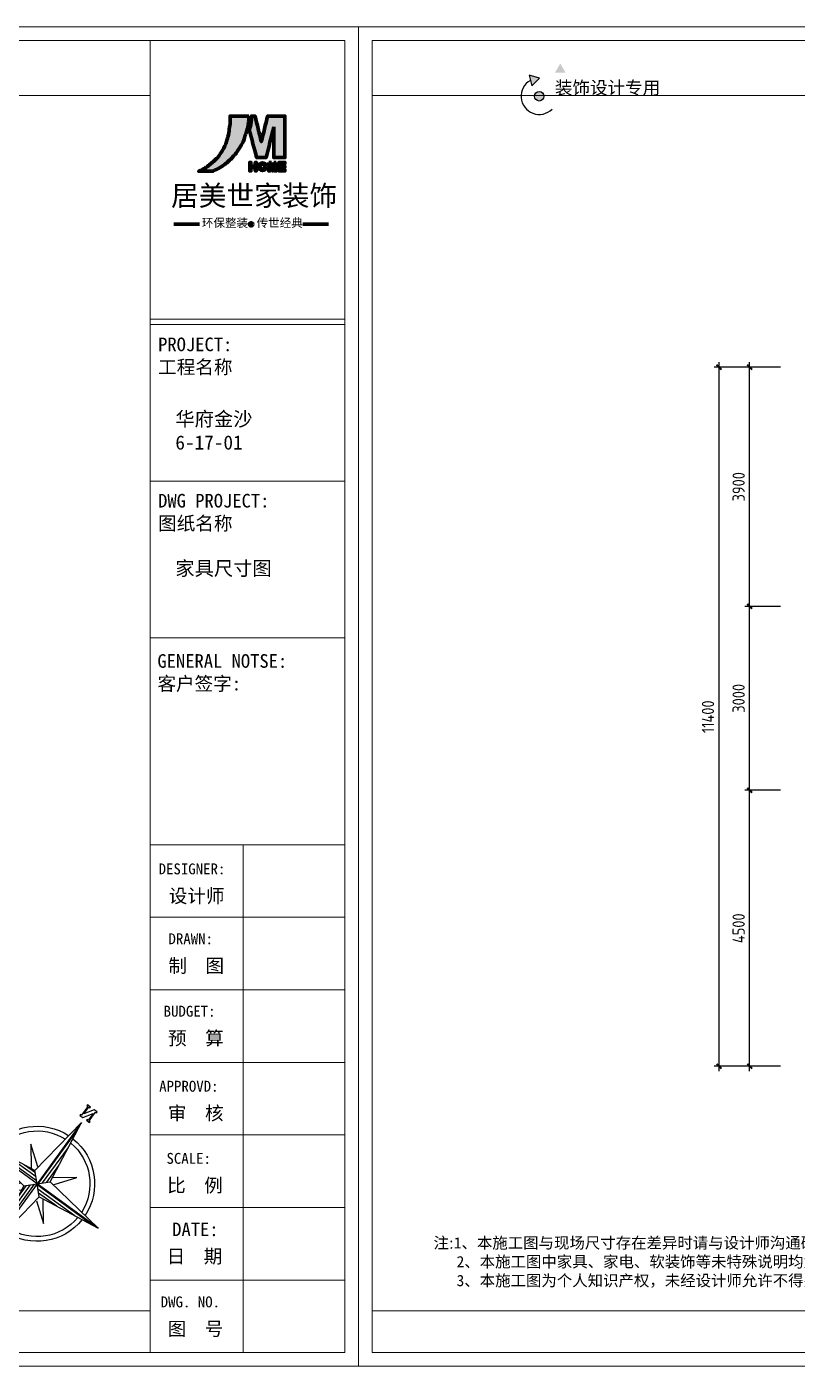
# Model space of a CAD drawing. Extents: x 643133 to 135659452, y -425133 to -387116.
# Drawn here: x 699501 to 712060, y -408958 to -387116 of the extents above; entities that cross this region are included whole.
import ezdxf
from ezdxf.enums import TextEntityAlignment as Align

# ---------------------------------------------------------------- set-up
doc = ezdxf.new("R2010")
doc.units = 0
doc.header["$LTSCALE"] = 10
doc.header["$MEASUREMENT"] = 0
for name, color, linetype in [('30', 30, 'Continuous'), ('34', 34, 'Continuous'), ('38', 38, 'Continuous')]:
    doc.layers.add(name, color=color, linetype=linetype)
doc.styles.add('12354', font='', dxfattribs={"height": 180})
doc.styles.add('ATT', font='')
doc.styles.get("Standard").update_dxf_attribs({"font": 'gbenor.shx', "bigfont": 'gbcbig.shx'})
doc.styles.add('STYLE1', font='')
doc.styles.add('样式 1', font='complex.shx')
doc.styles.get('12354').set_extended_font_data('SimSun')
doc.styles.get('ATT').set_extended_font_data('SimSun')
doc.styles.get('STYLE1').set_extended_font_data('SimSun')

# ---------------------------------------------------------------- blocks, each defined once
blk = doc.blocks.new('_ArchTick')
at = {"color": 0, "linetype": 'ByBlock', "const_width": 0.4}
blk.add_lwpolyline([(-0.5, -0.5), (0.5, 0.5)], dxfattribs=at)
blk = doc.blocks.new('A$C2F4C2F6D')
at = {"layer": '34', "lineweight": 70}
h = blk.add_hatch(color=256, dxfattribs=at)
h.dxf.hatch_style = 1
edge = h.paths.add_edge_path()
edge.add_spline(control_points=[(739.3162524652726, 1367.004880609227), (740.986434077241, 1346.995343145653), (744.6038743208355, 1303.656759151066), (732.5449606479951, 1230.479023859854), (721.8842048460365, 1159.346049910185), (703.4025792887977, 1074.770763809379), (673.8684238427622, 1003.63911198298), (631.9005240869028, 931.9914257966393), (581.6601246989521, 860.5451301368921), (512.1157985637901, 804.4751798406633), (440.9976876248301, 746.7357762548007), (394.8712977049745, 727.0774799594618), (369.2789468091078, 716.1704478314459)], knot_values=[821.693614900616, 821.693614900616, 821.693614900616, 821.693614900616, 881.7142846849582, 951.6921640222727, 1042.873538924378, 1097.887049831161, 1211.017281411614, 1271.746573192219, 1347.16057853356, 1471.30943681213, 1537.857956711742, 1620.799898668806, 1620.799898668806, 1620.799898668806, 1620.799898668806], weights=[1, 1, 1, 1, 1, 1, 1, 1, 1, 1, 1, 1, 1], degree=3, periodic=0)
edge.add_spline(control_points=[(369.2789468091078, 716.1704478314459), (425.0580390255163, 716.1704478314459), (480.8371312419248, 716.1704478314459), (536.6162234583317, 716.1704478314459)], knot_values=[820.6936149006164, 820.6936149006164, 820.6936149006164, 820.6936149006164, 821.6936149006164, 821.6936149006164, 821.6936149006164, 821.6936149006164], weights=[1, 1, 1, 1], degree=3, periodic=0)
edge.add_spline(control_points=[(536.6162234583317, 716.1704478314459), (555.5505438000846, 725.7078233868514), (602.4124504685241, 749.3125578094387), (660.7007389717592, 783.0122552048068), (715.6745276801912, 826.5596861255035), (755.0900723110808, 866.1438900076973), (797.2638182220007, 912.2964045333792), (831.0954237919158, 958.7894797515892), (870.4456117670343, 1017.945684801041), (900.5984630715039, 1074.524832986044), (916.2334414107163, 1136.127729262717), (936.4809274040507, 1187.58317444747), (950.3071347232006, 1245.938731446945), (959.0195132445233, 1299.222069682172), (962.433514849923, 1336.895000074694), (962.1811537301546, 1359.217683624731), (962.0871097883356, 1367.004880609227)], knot_values=[0, 0, 0, 0, 63.62545314013165, 157.4711947919828, 201.2233042674779, 273.6486402411256, 324.7490620389149, 388.7555080853656, 445.4051408110904, 541.7779896637584, 574.4326200103652, 635.3474927316882, 707.4736650539578, 753.7404337886211, 797.3375651730436, 820.6936149006164, 820.6936149006164, 820.6936149006164, 820.6936149006164], weights=[1, 1, 1, 1, 1, 1, 1, 1, 1, 1, 1, 1, 1, 1, 1, 1, 1], degree=3, periodic=0)
edge.add_spline(control_points=[(962.0871097883356, 1367.004880609227), (887.8301573473143, 1367.004880609227), (813.5732049062935, 1367.004880609227), (739.3162524652726, 1367.004880609227)], knot_values=[1620.799898668807, 1620.799898668807, 1620.799898668807, 1620.799898668807, 1621.799898668807, 1621.799898668807, 1621.799898668807, 1621.799898668807], weights=[1, 1, 1, 1], degree=3, periodic=0)
edge = h.paths.add_edge_path()
edge.add_spline(control_points=[(1108.899536361248, 1067.008984831415), (1084.242466283171, 1167.00761675735), (1059.585396205097, 1267.006248683289), (1034.928326127023, 1367.004880609228)], knot_values=[5, 5, 5, 5, 6, 6, 6, 6], weights=[1, 1, 1, 1], degree=3, periodic=0)
edge.add_spline(control_points=[(1034.928326127023, 1367.004880609228), (1020.271513674115, 1367.004880609228), (1005.614701221202, 1367.004880609228), (990.9578887682892, 1367.004880609228)], knot_values=[6, 6, 6, 6, 7, 7, 7, 7], weights=[1, 1, 1, 1], degree=3, periodic=0)
edge.add_spline(control_points=[(990.9578887682892, 1367.004880609228), (991.5404288536593, 1359.294357871232), (993.1567210864267, 1337.901052371784), (990.4010355060072, 1299.289605630977), (981.9060451004607, 1252.73691590972), (971.859630914747, 1220.754224806149), (966.9470736774092, 1205.115132315433)], knot_values=[7, 7, 7, 7, 30.18011144804491, 71.31460259828593, 122.6670746401983, 171.8059502889667, 171.8059502889667, 171.8059502889667, 171.8059502889667], weights=[1, 1, 1, 1, 1, 1, 1], degree=3, periodic=0)
edge.add_spline(control_points=[(966.9470736774092, 1205.115132315433), (995.7153745106481, 1095.864610631095), (1024.483675343887, 986.6140889467578), (1053.251976177125, 877.3635672624205)], knot_values=[171.8059502889667, 171.8059502889667, 171.8059502889667, 171.8059502889667, 172.8059502889667, 172.8059502889667, 172.8059502889667, 172.8059502889667], weights=[1, 1, 1, 1], degree=3, periodic=0)
edge.add_spline(control_points=[(1053.251976177125, 877.3635672624205), (1090.782846501403, 877.3635672624222), (1128.31371682568, 877.3635672624222), (1165.844587149957, 877.3635672624222)], knot_values=[172.8059502889667, 172.8059502889667, 172.8059502889667, 172.8059502889667, 173.8059502889667, 173.8059502889667, 173.8059502889667, 173.8059502889667], weights=[1, 1, 1, 1], degree=3, periodic=0)
edge.add_spline(control_points=[(1165.844587149957, 877.3635672624222), (1196.159449453327, 997.9110686871646), (1226.474311756699, 1118.458570111907), (1256.789174060071, 1239.006071536651)], knot_values=[173.8059502889667, 173.8059502889667, 173.8059502889667, 173.8059502889667, 174.8059502889667, 174.8059502889667, 174.8059502889667, 174.8059502889667], weights=[1, 1, 1, 1], degree=3, periodic=0)
edge.add_spline(control_points=[(1256.789174060071, 1239.006071536651), (1256.789174060075, 1118.45857011191), (1256.789174060075, 997.9110686871672), (1256.789174060075, 877.3635672624241)], knot_values=[0, 0, 0, 0, 1, 1, 1, 1], weights=[1, 1, 1, 1], degree=3, periodic=0)
edge.add_spline(control_points=[(1256.789174060075, 877.3635672624241), (1300.665748118597, 877.3635672624222), (1344.54232217712, 877.3635672624222), (1388.418896235642, 877.3635672624222)], knot_values=[1, 1, 1, 1, 2, 2, 2, 2], weights=[1, 1, 1, 1], degree=3, periodic=0)
edge.add_spline(control_points=[(1388.418896235642, 877.3635672624222), (1388.418896235642, 1040.577338378025), (1388.418896235642, 1203.791109493627), (1388.418896235642, 1367.004880609229)], knot_values=[2, 2, 2, 2, 3, 3, 3, 3], weights=[1, 1, 1, 1], degree=3, periodic=0)
edge.add_spline(control_points=[(1388.418896235642, 1367.004880609229), (1319.946760982035, 1367.004880609227), (1251.474625728429, 1367.004880609227), (1183.002490474824, 1367.004880609227)], knot_values=[3, 3, 3, 3, 4, 4, 4, 4], weights=[1, 1, 1, 1], degree=3, periodic=0)
edge.add_spline(control_points=[(1183.002490474824, 1367.004880609227), (1158.301505770301, 1267.00624868329), (1133.600521065775, 1167.007616757352), (1108.899536361248, 1067.008984831415)], knot_values=[4, 4, 4, 4, 5, 5, 5, 5], weights=[1, 1, 1, 1], degree=3, periodic=0)
h = blk.add_hatch(color=256, dxfattribs=at)
h.dxf.hatch_style = 1
h.paths.add_polyline_path([(1051.432483142344, 819.1642004463685), (1036.432483142343, 819.1642004463685), (1036.432483142343, 776.6642004463682), (986.4324831423436, 776.6642004463682), (986.4324831423436, 819.1642004463685), (971.4324831423437, 819.1642004463685), (971.4324831423437, 719.1642004463682), (986.4324831423436, 719.1642004463682), (986.4324831423436, 761.6642004463682), (1036.432483142343, 761.6642004463682), (1036.432483142343, 719.1642004463682), (1051.432483142344, 719.1642004463682)])
h = blk.add_hatch(color=256, dxfattribs=at)
h.dxf.hatch_style = 1
h.paths.add_polyline_path([(1168.366683631707, 768.8865280984392, 1), (1077.391285331795, 768.8865280984392, 1)])
h.paths.add_polyline_path([(1092.391285331795, 768.8865280984392, -1), (1153.366683631706, 768.8865280984392, -1)], flags=16)
h = blk.add_hatch(color=256, dxfattribs=at)
h.dxf.hatch_style = 1
h.paths.add_polyline_path([(1212.565152706607, 804.1642004463685), (1215.229128074801, 804.1642004463685), (1231.954970661436, 719.1642004463682), (1253.101728486934, 719.1642004463682), (1268.689687524886, 804.1642004463685), (1271.190356602776, 804.1642004463685), (1271.190356602776, 719.1642004463682), (1286.190356602776, 719.1642004463682), (1286.190356602776, 819.1642004463685), (1256.190356602776, 819.1642004463685), (1242.381752125642, 743.8668906639467), (1227.565152706607, 819.1642004463685), (1197.565152706607, 819.1642004463685), (1197.565152706607, 719.1642004463682), (1212.565152706607, 719.1642004463682)])
h = blk.add_hatch(color=256, dxfattribs=at)
h.dxf.hatch_style = 1
h.paths.add_polyline_path([(1336.277207882172, 759.7947320858037), (1386.278896235642, 759.7947320858037), (1386.278896235642, 775.586535039969), (1336.277207882172, 775.586535039969), (1336.277207882172, 804.1642004463685), (1388.418896235642, 804.1642004463685), (1388.418896235642, 819.1642004463685), (1318.418896235642, 819.1642004463685), (1318.418896235642, 804.1642004463685), (1318.418896235642, 719.1642004463682), (1336.277207882172, 719.1642004463682), (1388.418896235642, 719.1642004463682), (1388.418896235642, 734.1642004463682), (1336.277207882172, 734.1642004463682)])
h = blk.add_hatch(color=256, dxfattribs=at)
h.dxf.hatch_style = 1
h.paths.add_polyline_path([(1008.772344927638, 88.92112859493862, 1), (968.772344927638, 88.92112859493862, 1)])
for p, q in [((1198.208822283748, 819.1642004463685), (1227.565152706606, 819.1642004463694)), ((1206.922501213674, 819.1642004463685), (1221.922501213674, 819.1642004463685)), ((1215.229128074801, 804.1642004463685), (1231.954970661436, 719.1642004463682)), ((1227.565152706607, 819.1642004463685), (1242.381752125642, 743.8668906639467)), ((1242.381752125642, 743.8668906639467), (1256.190356602776, 819.1642004463685)), ((1253.101728486934, 719.1642004463682), (1268.689687524886, 804.1642004463685)), ((1265.547705109842, 819.1642004463685), (1256.190356602776, 819.1642004463694)), ((1286.190356602776, 819.1642004463685), (1256.190356602776, 819.1642004463685)), ((1253.101728486934, 719.1642004463682), (1231.954970661436, 719.1642004463682)), ((376.1540296176972, 88.92112859493862), (76.15402961769814, 88.92112859493862)), ((1601.390660237579, 88.92112859493862), (1901.390660237579, 88.92112859493862))]:
    blk.add_line(p, q, dxfattribs=at)
for points in [[(986.4440219957468, 761.6642004463682), (986.4440219957468, 719.1642004463682), (971.4440219957468, 719.1642004463682), (971.4440219957468, 819.1642004463685), (986.4440219957468, 819.1642004463685), (986.4440219957468, 776.6642004463682)], [(1036.432483142343, 761.6642004463682), (1036.432483142343, 719.1642004463682), (1051.432483142344, 719.1642004463682), (1051.432483142344, 819.1642004463685), (1036.432483142343, 819.1642004463685), (1036.432483142343, 776.6642004463682)], [(1215.229128074801, 804.1642004463685), (1212.565152706607, 804.1642004463685), (1212.565152706607, 719.1642004463682), (1197.565152706607, 719.1642004463682), (1197.565152706607, 819.1642004463685)], [(1268.689687524886, 804.1642004463685), (1271.190356602776, 804.1642004463685), (1271.190356602776, 719.1642004463682), (1286.190356602776, 719.1642004463682), (1286.190356602776, 819.1642004463685)], [(1336.277207882172, 804.1642004463685), (1388.418896235642, 804.1642004463685), (1388.418896235642, 819.1642004463685), (1318.418896235642, 819.1642004463685), (1318.418896235642, 804.1642004463685)], [(1336.277207882172, 719.1642004463682), (1318.418896235642, 719.1642004463682), (1318.418896235642, 804.1642004463685)], [(1336.277207882172, 804.1642004463685), (1336.277207882172, 775.586535039969)], [(986.4324831423436, 776.6642004463682), (1036.432483142343, 776.6642004463682)], [(1036.432483142343, 761.6642004463682), (986.4324831423436, 761.6642004463682)], [(1336.277207882172, 734.1642004463682), (1388.418896235642, 734.1642004463682), (1388.418896235642, 719.1642004463682), (1318.418896235642, 719.1642004463682), (1318.418896235642, 734.1642004463682)], [(1336.277207882172, 775.586535039969), (1386.278896235642, 775.586535039969), (1386.278896235642, 759.7947320858037), (1336.277207882172, 759.7947320858037)], [(1336.277207882172, 759.7947320858037), (1336.277207882172, 734.1642004463682)]]:
    blk.add_lwpolyline(points, dxfattribs=at)
for centre, radius in [((1122.878984481751, 768.8865280984392), 45.4876991499557), ((1122.878984481751, 768.8865280984392), 30.48769914995571), ((988.7723449276383, 88.92112859493862), 20)]:
    blk.add_circle(centre, radius, dxfattribs=at)
for points, knots in [([(962.0871097883356, 1367.004880609227), (962.1811537301546, 1359.217683624731), (962.433514849923, 1336.895000074694), (959.0195132445233, 1299.222069682172), (950.3071347232006, 1245.938731446945), (936.4809274040507, 1187.58317444747), (916.2334414107163, 1136.127729262717), (900.5984630715039, 1074.524832986044), (870.4456117670343, 1017.945684801041), (831.0954237919158, 958.7894797515892), (797.2638182220007, 912.2964045333792), (755.0900723110808, 866.1438900076973), (715.6745276801912, 826.5596861255035), (660.7007389717592, 783.0122552048068), (602.4124504685241, 749.3125578094387), (555.5505438000846, 725.7078233868514), (536.6162234583317, 716.1704478314459), (480.8371312419248, 716.1704478314459), (425.0580390255163, 716.1704478314459), (369.2789468091078, 716.1704478314459), (394.8712977049745, 727.0774799594618), (440.9976876248301, 746.7357762548007), (512.1157985637901, 804.4751798406633), (581.6601246989521, 860.5451301368921), (631.9005240869028, 931.9914257966393), (673.8684238427622, 1003.63911198298), (703.4025792887977, 1074.770763809379), (721.8842048460365, 1159.346049910185), (732.5449606479951, 1230.479023859854), (744.6038743208355, 1303.656759151066), (740.986434077241, 1346.995343145653), (739.3162524652726, 1367.004880609227), (813.5732049062935, 1367.004880609227), (887.8301573473143, 1367.004880609227), (962.0871097883356, 1367.004880609227)], [0, 0, 0, 0, 23.35604972757267, 66.95318111199515, 113.2199498466583, 185.3461221689279, 246.2609948902509, 278.9156252368579, 375.2884740895258, 431.9381068152505, 495.9445528617012, 547.0449746594907, 619.4703106331383, 663.2224201086334, 757.0681617604845, 820.6936149006164, 820.6936149006164, 820.6936149006164, 821.6936149006164, 821.6936149006164, 821.6936149006164, 904.6355568576804, 971.1840767572928, 1095.332935035863, 1170.746940377203, 1231.476232157809, 1344.606463738262, 1399.619974645045, 1490.80134954715, 1560.779228884465, 1620.799898668807, 1620.799898668807, 1620.799898668807, 1621.799898668807, 1621.799898668807, 1621.799898668807, 1621.799898668807]), ([(1256.789174060071, 1239.006071536651), (1256.789174060075, 1118.45857011191), (1256.789174060075, 997.9110686871672), (1256.789174060075, 877.3635672624241), (1300.665748118597, 877.3635672624222), (1344.54232217712, 877.3635672624222), (1388.418896235642, 877.3635672624222), (1388.418896235642, 1040.577338378025), (1388.418896235642, 1203.791109493627), (1388.418896235642, 1367.004880609229), (1319.946760982035, 1367.004880609227), (1251.474625728429, 1367.004880609227), (1183.002490474824, 1367.004880609227), (1158.301505770301, 1267.00624868329), (1133.600521065775, 1167.007616757352), (1108.899536361248, 1067.008984831415), (1084.242466283171, 1167.00761675735), (1059.585396205097, 1267.006248683289), (1034.928326127023, 1367.004880609228), (1020.271513674115, 1367.004880609228), (1005.614701221202, 1367.004880609228), (990.9578887682892, 1367.004880609228), (991.5404288536593, 1359.294357871232), (993.1567210864267, 1337.901052371784), (990.4010355060072, 1299.289605630977), (981.9060451004607, 1252.73691590972), (971.859630914747, 1220.754224806149), (966.9470736774092, 1205.115132315433), (995.7153745106481, 1095.864610631095), (1024.483675343887, 986.6140889467578), (1053.251976177125, 877.3635672624205), (1090.782846501403, 877.3635672624222), (1128.31371682568, 877.3635672624222), (1165.844587149957, 877.3635672624222), (1196.159449453327, 997.9110686871646), (1226.474311756699, 1118.458570111907), (1256.789174060071, 1239.006071536651)], [0, 0, 0, 0, 1, 1, 1, 2, 2, 2, 3, 3, 3, 4, 4, 4, 5, 5, 5, 6, 6, 6, 7, 7, 7, 30.18011144804491, 71.31460259828593, 122.6670746401983, 171.8059502889667, 171.8059502889667, 171.8059502889667, 172.8059502889667, 172.8059502889667, 172.8059502889667, 173.8059502889667, 173.8059502889667, 173.8059502889667, 174.8059502889667, 174.8059502889667, 174.8059502889667, 174.8059502889667])]:
    blk.add_open_spline(points, degree=3, knots=knots, dxfattribs=at)
at = {"layer": '34', "lineweight": 70, "attachment_point": 1}
for s, insert, char_height, width in [('{\\fMicrosoft YaHei|b0|i0|c134|p34;居美世家装饰}', (41.79623146053927, 547.3388658598524), 240, 1991.833684804354), ('{\\fMicrosoft YaHei|b0|i0|c134|p34;环保整装   传世经典}', (406.2182662556297, 154.5132601743844), 100, 2388.71594325277)]:
    blk.add_mtext(s, dxfattribs=dict(at, insert=insert, char_height=char_height, width=width))
blk = doc.blocks.new('A$C07E851D9')
at = {"layer": '38'}
h = blk.add_hatch(dxfattribs=at)
h.set_pattern_fill('LINE', color=256, scale=6.830208000217794, angle=89.99999999999999, style=0)
h.set_pattern_definition([(90, (-25554.99262444116, -3691.863775666803), (-21.6859104006915, 6.639175916277396e-15), [])])
h.paths.add_polyline_path([(498.0361235837918, 640.3319600243121), (569.184123585932, 569.1839600220555), (569.184123585932, 1138.367960040108)])
h.paths.add_polyline_path([(569.184123585932, -3.999611362814903e-05), (640.332123588305, 498.0359600197989), (569.184123585932, 569.1839600220555)])
h = blk.add_hatch(dxfattribs=at)
h.set_pattern_fill('LINE', color=256, scale=6.830208000217794, angle=-1.272221872585407e-14, style=0)
h.set_pattern_definition([(360, (-25554.99262444116, -3691.863775666803), (5.311340733021917e-15, 21.6859104006915), [])])
h.paths.add_polyline_path([(0.0001235678791999817, 569.1839600220555), (498.0361235837918, 498.0359600197989), (569.184123585932, 569.1839600220555)])
h.paths.add_polyline_path([(640.332123588305, 640.3319600243121), (569.184123585932, 569.1839600220555), (1138.368123604218, 569.1839600220555)])
at = {"layer": '34'}
for p, q in [((498.0361235847231, 640.3319600240793, 210.3342875511088), (569.1841235870961, 1138.367960039992, 210.3342875511088)), ((569.1841235870961, 1138.367960039992, 210.3342875511088), (640.3321235892363, 640.3319600240793, 210.3342875511088)), ((569.1841235870961, 1138.367960039992, 210.3342875511088), (569.1841235870961, 569.1839600218227, 210.3342875511088)), ((0.0001235688105225563, 569.1839600218227, 210.3342875511088), (498.0361235847231, 640.3319600240793, 210.3342875511088)), ((640.3321235892363, 640.3319600240793, 210.3342875511088), (1138.368123605149, 569.1839600218227, 210.3342875511088)), ((0.0001235688105225563, 569.1839600218227, 210.3342875511088), (569.1841235870961, 569.1839600218227, 210.3342875511088)), ((498.0361235847231, 498.0359600195661, 210.3342875511088), (0.0001235688105225563, 569.1839600218227, 210.3342875511088)), ((569.1841235870961, 569.1839600218227, 210.3342875511088), (569.1841235870961, -3.999634645879269e-05, 210.3342875511088)), ((569.1841235870961, 569.1839600218227, 210.3342875511088), (1138.368123605149, 569.1839600218227, 210.3342875511088)), ((1138.368123605149, 569.1839600218227, 210.3342875511088), (640.3321235892363, 498.0359600195661, 210.3342875511088)), ((569.1841235870961, -3.999634645879269e-05, 210.3342875511088), (498.0361235847231, 498.0359600195661, 210.3342875511088)), ((640.3321235892363, 498.0359600195661, 210.3342875511088), (569.1841235870961, -3.999634645879269e-05, 210.3342875511088))]:
    blk.add_line(p, q, dxfattribs=at)
at = {"layer": '38'}
for p, q in [((355.7401235802099, 782.6279600285925, 210.3342875511088), (498.0361235847231, 675.9059600251494, 210.3342875511088)), ((462.4621235835366, 640.3319600240793, 210.3342875511088), (355.7401235802099, 782.6279600285925, 210.3342875511088)), ((640.3321235892363, 675.9059600251494, 210.3342875511088), (782.6281235937495, 782.6279600285925, 210.3342875511088)), ((782.6281235937495, 782.6279600285925, 210.3342875511088), (675.9061235904228, 640.3319600240793, 210.3342875511088)), ((569.1841235870961, 569.1839600218227, 210.3342875511088), (498.0361235847231, 640.3319600240793, 210.3342875511088)), ((569.1841235870961, 569.1839600218227, 210.3342875511088), (640.3321235892363, 640.3319600240793, 210.3342875511088)), ((498.0361235847231, 498.0359600195661, 210.3342875511088), (569.1841235870961, 569.1839600218227, 210.3342875511088)), ((640.3321235892363, 498.0359600195661, 210.3342875511088), (569.1841235870961, 569.1839600218227, 210.3342875511088)), ((355.7401235802099, 355.7399600149365, 210.3342875511088), (462.4621235835366, 498.0359600195661, 210.3342875511088)), ((498.0361235847231, 462.4619600183796, 210.3342875511088), (355.7401235802099, 355.7399600149365, 210.3342875511088)), ((782.6281235937495, 355.7399600149365, 210.3342875511088), (640.3321235892363, 462.4619600183796, 210.3342875511088)), ((675.9061235904228, 498.0359600195661, 210.3342875511088), (782.6281235937495, 355.7399600149365, 210.3342875511088))]:
    blk.add_line(p, q, dxfattribs=at)
at = {"layer": '38', "elevation": 210.3342875511088}
blk.add_lwpolyline([(540.1433210801333, 1182.835460041533), (549.0368210806046, 1182.835460041533), (549.0368210806046, 1173.941960041295), (522.3563210796565, 1173.941960041295), (522.3563210796565, 1182.835460041533), (531.2498210798949, 1182.835460041533), (531.2498210798949, 1262.876960044145), (522.3563210796565, 1262.876960044145), (522.3563210796565, 1271.770460044383), (549.0368210806046, 1271.770460044383), (593.5043210820295, 1200.622460042126), (593.5043210820295, 1262.876960044145), (584.6108210815582, 1262.876960044145), (584.6108210815582, 1271.770460044383), (611.2913210825063, 1271.770460044383), (611.2913210825063, 1262.876960044145), (602.3978210822679, 1262.876960044145), (602.3978210822679, 1182.835460041533), (611.2913210825063, 1182.835460041533), (611.2913210825063, 1173.941960041295), (584.6108210815582, 1173.941960041295), (540.1433210801333, 1245.089960043551), (540.1433210801333, 1182.835460041533)], dxfattribs=at)
at = {"layer": '38'}
for radius, start, end in [(432.7763885194577, 92.5891174979747, 177.4108825086886), (397.72941117057, 93.5464048097819, 176.4535951835607), (432.7763885194577, 2.589117491311404, 87.4108825020253), (397.72941117057, 3.546404816439239, 86.4535951902181), (432.7763885194577, 182.5891174913114, 267.4108825020253), (397.72941117057, 183.5464048164392, 266.4535951902181), (432.7763885194577, 272.5891174979747, 357.4108825086886), (397.72941117057, 273.5464048097819, 356.4535951835608)]:
    blk.add_arc((569.1841235870961, 569.1839600218227, 210.3342875511088), radius, start, end, dxfattribs=at)

msp = doc.modelspace()

# ---------------------------------------------------------------- hatches: boundary and pattern name
at = {"layer": '34'}
h = msp.add_hatch(color=256, dxfattribs=at)
h.paths.add_polyline_path([(707931.4930231802, -388249.538482604, 1.000000325001904), (707777.9948628268, -388249.538482604, 1.000000325001904)])
h.paths.add_polyline_path([(707689.9235249476, -387906.287425578), (707733.7711627223, -388076.6107792027), (707854.7439430008, -387957.9939499096), (707854.7439430008, -387952.192600119)])
h.paths.add_polyline_path([(708197.7928088147, -387714.135681443), (708109.9575478724, -387866.508996245), (708285.8343398195, -387866.3899061679)])

# ---------------------------------------------------------------- linework, layer by layer
at = {"layer": '30'}
for p, q in [((711285.4915668323, -392666.7923519093), (710705.4915668323, -392666.7923519093)), ((710785.4915668323, -392586.7923519093), (710785.4915668323, -404146.7923519093)), ((711785.4915668323, -392666.7923519094), (711205.4915668323, -392666.7923519094)), ((711285.4915668323, -396646.7923519092), (711285.4915668323, -392586.7923519094)), ((711785.4915668323, -396566.7923519092), (711205.4915668323, -396566.7923519092)), ((711785.4915668323, -396566.7923519092), (711205.4915668323, -396566.7923519092)), ((711285.4915668323, -399646.7923519093), (711285.4915668323, -396486.7923519092)), ((711285.4915668323, -404146.7923519093), (711285.4915668323, -399486.7923519093)), ((711785.4915668323, -399566.7923519093), (711205.4915668323, -399566.7923519093)), ((711785.4915668323, -399566.7923519093), (711205.4915668323, -399566.7923519093)), ((711285.4915668323, -404066.7923519093), (710705.4915668323, -404066.7923519093)), ((711785.4915668323, -404066.7923519093), (711205.4915668323, -404066.7923519093))]:
    msp.add_line(p, q, dxfattribs=at)
at = {"layer": '34'}
msp.add_lwpolyline([(707859.3516949312, -387953.4759341812), (707689.9235249476, -387906.2874255782), (707733.7711627223, -388076.6107792023)], close=True, dxfattribs=at)
msp.add_circle((707854.7439430008, -388249.5384826039), 76.74908017625529, dxfattribs=at)
msp.add_arc((707854.7439430008, -388249.5384826039), 295.8771880815915, 118.9283770521929, 314.9674798704174, dxfattribs=at)
at = {"layer": '38', "lineweight": 13}
for p, q in [((674021.1584713254, -387115.891290599), (704909.504071687, -387115.891290599)), ((704909.504071687, -408958.3398589507), (704909.504071687, -387115.891290599)), ((704909.504071687, -387115.891290599), (735797.8496720486, -387115.891290599)), ((704909.504071687, -408958.3398589507), (704909.504071687, -387115.891290599)), ((704909.504071687, -387115.891290599), (704909.504071687, -408958.3398589507)), ((704909.504071687, -408958.3398589507), (674021.1584713254, -408958.3398589507)), ((735797.8496720486, -408958.3398589507), (704909.504071687, -408958.3398589507))]:
    msp.add_line(p, q, dxfattribs=at)
at = {"layer": '38', "lineweight": 5}
for p, q in [((674243.3767849976, -387338.1096042701), (704687.2857580179, -387338.1096042709)), ((701514.4147059055, -387338.1096042701), (701514.4147059055, -408736.1215452789)), ((704687.2857580179, -387338.1096042709), (704687.2857580167, -408736.1215452796)), ((705131.7223853592, -408736.1215452789), (705131.7223853592, -387338.1096042701)), ((705131.7223853592, -387338.1096042701), (735575.6313583795, -387338.1096042709)), ((705131.7223853592, -408736.1215452789), (705131.7223853592, -387338.1096042701)), ((676964.5442495971, -388237.8446309909), (701514.4147059055, -388237.8446309909)), ((705131.7223853592, -388237.8446309909), (707852.8898499587, -388237.8446309909)), ((707852.8898499587, -388237.8446309909), (732402.7603062671, -388237.8446309909)), ((701514.4147059055, -391881.597964666), (704687.2857580179, -391881.597964666)), ((701514.4147059055, -391971.1497541277), (704687.2857580179, -391971.1497541277)), ((701514.4147059055, -394526.6603613519), (704687.2857580179, -394526.6603613519)), ((701514.4147059055, -397082.1709685765), (704687.2857580179, -397082.1709685765)), ((701514.4147059055, -400454.5672077734), (704687.2857580179, -400454.5672077734)), ((703030.3090378243, -400454.5672077734), (703030.3090378243, -408736.1215452789)), ((704687.2857580167, -401637.6463988454), (701514.4147059055, -401637.6463988454)), ((704687.2857580167, -402820.7255899176), (701514.4147059055, -402820.7255899176)), ((704687.2857580167, -404003.80478099), (701514.4147059055, -404003.80478099)), ((704687.2857580167, -405186.8839720626), (701514.4147059055, -405186.8839720626)), ((704687.2857580167, -406369.9631631353), (701514.4147059055, -406369.9631631353)), ((704687.2857580167, -407553.0423542066), (701514.4147059055, -407553.0423542066)), ((701514.4147059055, -408053.926263705), (674243.3767849976, -408053.9262637045)), ((732402.7603062671, -408053.926263705), (705131.7223853592, -408053.9262637045)), ((704687.2857580167, -408736.1215452796), (674243.3767849976, -408736.1215452789)), ((735575.6313583783, -408736.1215452796), (705131.7223853592, -408736.1215452789))]:
    msp.add_line(p, q, dxfattribs=at)

# ---------------------------------------------------------------- block references
at = {"layer": '30'}
for name, p, xscale, yscale, zscale, rotation in [('_ArchTick', (710785.4915668323, -392666.7923519093), 80, 80, 80, 90), ('_ArchTick', (711285.4915668323, -392666.7923519094), 80, 80, 80, 90), ('_ArchTick', (711285.4915668323, -396566.7923519092), 80, 80, 80, 90), ('_ArchTick', (711285.4915668323, -396566.7923519092), 80, 80, 80, 270), ('_ArchTick', (711285.4915668323, -399566.7923519093), 80, 80, 80, 90), ('_ArchTick', (711285.4915668323, -399566.7923519093), 80, 80, 80, 270), ('A$C07E851D9', (699941.0987763095, -407706.606185491, -455.921274755994), -2.167603200084995, 2.167603200039594, 2.167603200058267, 323.9884921281784), ('_ArchTick', (710785.4915668323, -404066.7923519093), 80, 80, 80, 270), ('_ArchTick', (711285.4915668323, -404066.7923519093), 80, 80, 80, 270)]:
    msp.add_blockref(name, p, dxfattribs=dict(at, xscale=xscale, yscale=yscale, zscale=zscale, rotation=rotation))
at = {"layer": '34', "xscale": 1.378752506629098, "yscale": 1.37875250664365, "zscale": 1.378752506635597}
msp.add_blockref('A$C2F4C2F6D', (701795.291736198, -390457.9721605527), dxfattribs=at)

# ---------------------------------------------------------------- texts
at = {"layer": '30', "char_height": 200, "attachment_point": 5, "rotation": 90}
for s, insert in [('3900', (711105.4915668325, -394616.792351909)), ('3000', (711105.4915668325, -398066.792351909)), ('11400', (710605.4915668325, -398366.792351909)), ('4500', (711105.4915668325, -401816.792351909))]:
    msp.add_mtext(s, dxfattribs=dict(at, insert=insert))
at = {"layer": '34', "style": 'STYLE1'}
msp.add_text('装饰设计专用', height=209.7803415902935, dxfattribs=at).set_placement((708110.099120396, -388213.9369410544))
at = {"layer": '34', "style": '12354'}
for s, height, p in [('PROJECT:', 222.2183136716762, (701641.6001225376, -392295.0390788139)), ('工程名称', 222.2183136716762, (701641.6001225376, -392664.3097817209)), ('DWG PROJECT:', 222.2183136716762, (701641.6001225376, -394843.9690698832)), ('图纸名称', 222.2183136716762, (701641.6001225376, -395213.2397727911)), ('GENERAL NOTSE:', 222.2183136716762, (701630.2841054203, -397457.8345807714)), ('客户签字:', 222.2183136716762, (701630.2841054203, -397827.1052836792)), ('DESIGNER:', 177.7746509373409, (701649.3638685374, -400848.036715843)), ('设计师', 222.2183136716762, (701814.5144992997, -401289.2411403091)), ('DRAWN:', 177.7746509373409, (701810.5001558984, -401987.8536244507)), ('制  图', 222.2183136716762, (701808.2835378281, -402427.5540177712)), ('BUDGET:', 177.7746509373409, (701731.2064811419, -403169.2417408606)), ('预  算', 222.2183136716762, (701803.2425457613, -403608.942134182)), ('APPROVD:', 177.7746509373409, (701659.0210927651, -404392.7291408493)), ('审  核', 222.2183136716762, (701801.5695939214, -404832.4295341694)), ('SCALE:', 177.7746509373409, (701777.546721246, -405569.1030780786)), ('比  例', 222.2183136716762, (701787.9202376191, -406008.8034713995)), ('DATE:', 222.2183136716762, (701871.5635177518, -406726.3458051179)), ('日  期', 222.2183136716762, (701780.5131111775, -407166.0461984393)), ('DWG. NO.', 177.7746509373409, (701683.5301392035, -407909.42499619)), ('图  号', 222.2183136716762, (701796.3325647676, -408349.125389511))]:
    msp.add_text(s, height=height, dxfattribs=at).set_placement(p, align=Align.MIDDLE_LEFT)
at = {"layer": '34', "linetype": 'ByBlock', "lineweight": -3, "char_height": 230.4, "width": 1957.948871324887, "attachment_point": 1, "style": 'ATT'}
for s, insert in [('华府金沙6-17-01', (701922.4248106163, -393395.6509650624)), ('家具尺寸图', (701922.4248106163, -395832.3055204584))]:
    msp.add_mtext(s, dxfattribs=dict(at, insert=insert))
at = {"layer": '34', "insert": (706131.428219853, -406854.1849217266), "char_height": 184.3200000049546, "width": 8552.034689726426, "attachment_point": 1, "style": '样式 1'}
msp.add_mtext('{\\fSimSun|b0|i0|c134|p2;注}:{\\fSimSun|b0|i0|c134|p2;1、本施工图与现场尺寸存在差异时请与设计师沟通确认。\\P   2、本施工图中家具、家电、软装饰等未特殊说明均为甲供。\\P   3、本施工图为个人知识产权，未经设计师允许不得另行他用。}', dxfattribs=at)

doc.saveas('drawing.dxf')
